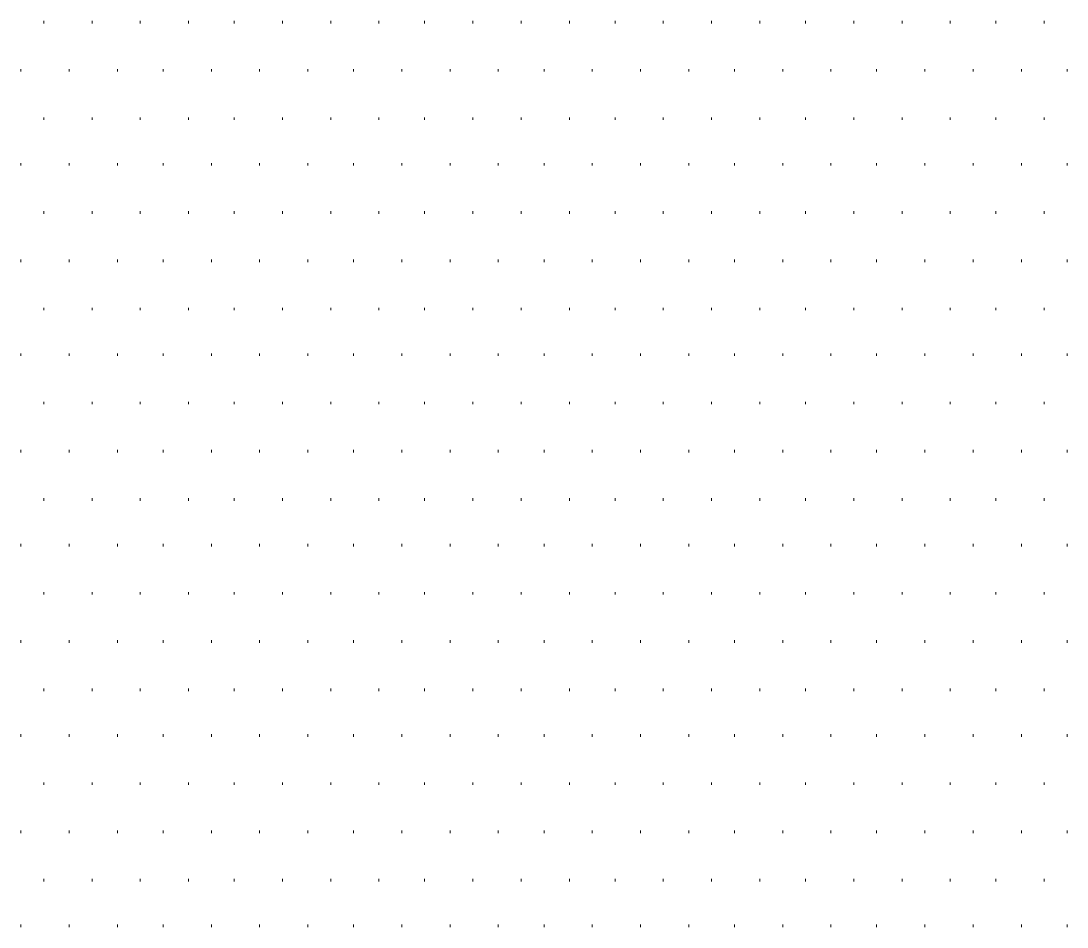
# Model space of a CAD drawing. Header units: millimetres. Extents: x -383313 to -161684, y -117025 to 99224.
# Drawn here: x -323478 to -321734, y -22579 to -21067 of the extents above; entities that cross this region are included whole.
import ezdxf

# ---------------------------------------------------------------- set-up
doc = ezdxf.new("R2010")
doc.units = ezdxf.units.MM
doc.header["$MEASUREMENT"] = 0
doc.layers.add('PDF_Geometry', color=7, linetype='Continuous')

# ---------------------------------------------------------------- blocks, each defined once
blk = doc.blocks.new('A$Cf5759c35')
at = {"layer": 'PDF_Geometry', "color": 8, "lineweight": 9}
for points in [[(35022.2, -2806.7), (35022.2, -2802.5)], [(35102.6, -2806.7), (35102.6, -2802.5)], [(35183.1, -2806.7), (35183.1, -2802.5)], [(35263.5, -2806.7), (35263.5, -2802.5)], [(35339.7, -2806.7), (35339.7, -2802.5)], [(35420.1, -2806.7), (35420.1, -2802.5)], [(35500.6, -2806.7), (35500.6, -2802.5)], [(35581, -2806.7), (35581, -2802.5)], [(35657.2, -2806.7), (35657.2, -2802.5)], [(35737.6, -2806.7), (35737.6, -2802.5)], [(35818.1, -2806.7), (35818.1, -2802.5)], [(35898.5, -2806.7), (35898.5, -2802.5)], [(35974.7, -2806.7), (35974.7, -2802.5)], [(36055.1, -2806.7), (36055.1, -2802.5)], [(36135.6, -2806.7), (36135.6, -2802.5)], [(36216, -2806.7), (36216, -2802.5)], [(36292.2, -2806.7), (36292.2, -2802.5)], [(36372.6, -2806.7), (36372.6, -2802.5)], [(36453.1, -2806.7), (36453.1, -2802.5)], [(36533.5, -2806.7), (36533.5, -2802.5)], [(36609.7, -2806.7), (36609.7, -2802.5)], [(36690.1, -2806.7), (36690.1, -2802.5)], [(34984.1, -2887.1), (34984.1, -2882.9)], [(35064.5, -2887.1), (35064.5, -2882.9)], [(35145, -2887.1), (35145, -2882.9)], [(35221.2, -2887.1), (35221.2, -2882.9)], [(35301.6, -2887.1), (35301.6, -2882.9)], [(35382, -2887.1), (35382, -2882.9)], [(35462.5, -2887.1), (35462.5, -2882.9)], [(35538.7, -2887.1), (35538.7, -2882.9)], [(35619.1, -2887.1), (35619.1, -2882.9)], [(35699.5, -2887.1), (35699.5, -2882.9)], [(35780, -2887.1), (35780, -2882.9)], [(35856.2, -2887.1), (35856.2, -2882.9)], [(35936.6, -2887.1), (35936.6, -2882.9)], [(36017, -2887.1), (36017, -2882.9)], [(36097.5, -2887.1), (36097.5, -2882.9)], [(36173.7, -2887.1), (36173.7, -2882.9)], [(36254.1, -2887.1), (36254.1, -2882.9)], [(36334.5, -2887.1), (36334.5, -2882.9)], [(36410.7, -2887.1), (36410.7, -2882.9)], [(36491.2, -2887.1), (36491.2, -2882.9)], [(36571.6, -2887.1), (36571.6, -2882.9)], [(36652, -2887.1), (36652, -2882.9)], [(36728.2, -2887.1), (36728.2, -2882.9)], [(35022.2, -2967.6), (35022.2, -2963.3)], [(35102.6, -2967.6), (35102.6, -2963.3)], [(35183.1, -2967.6), (35183.1, -2963.3)], [(35263.5, -2967.6), (35263.5, -2963.3)], [(35339.7, -2967.6), (35339.7, -2963.3)], [(35420.1, -2967.6), (35420.1, -2963.3)], [(35500.6, -2967.6), (35500.6, -2963.3)], [(35581, -2967.6), (35581, -2963.3)], [(35657.2, -2967.6), (35657.2, -2963.3)], [(35737.6, -2967.6), (35737.6, -2963.3)], [(35818.1, -2967.6), (35818.1, -2963.3)], [(35898.5, -2967.6), (35898.5, -2963.3)], [(35974.7, -2967.6), (35974.7, -2963.3)], [(36055.1, -2967.6), (36055.1, -2963.3)], [(36135.6, -2967.6), (36135.6, -2963.3)], [(36216, -2967.6), (36216, -2963.3)], [(36292.2, -2967.6), (36292.2, -2963.3)], [(36372.6, -2967.6), (36372.6, -2963.3)], [(36453.1, -2967.6), (36453.1, -2963.3)], [(36533.5, -2967.6), (36533.5, -2963.3)], [(36609.7, -2967.6), (36609.7, -2963.3)], [(36690.1, -2967.6), (36690.1, -2963.3)], [(34984.1, -3043.8), (34984.1, -3039.5)], [(35064.5, -3043.8), (35064.5, -3039.5)], [(35145, -3043.8), (35145, -3039.5)], [(35221.2, -3043.8), (35221.2, -3039.5)], [(35301.6, -3043.8), (35301.6, -3039.5)], [(35382, -3043.8), (35382, -3039.5)], [(35462.5, -3043.8), (35462.5, -3039.5)], [(35538.7, -3043.8), (35538.7, -3039.5)], [(35619.1, -3043.8), (35619.1, -3039.5)], [(35699.5, -3043.8), (35699.5, -3039.5)], [(35780, -3043.8), (35780, -3039.5)], [(35856.2, -3043.8), (35856.2, -3039.5)], [(35936.6, -3043.8), (35936.6, -3039.5)], [(36017, -3043.8), (36017, -3039.5)], [(36097.5, -3043.8), (36097.5, -3039.5)], [(36173.7, -3043.8), (36173.7, -3039.5)], [(36254.1, -3043.8), (36254.1, -3039.5)], [(36334.5, -3043.8), (36334.5, -3039.5)], [(36410.7, -3043.8), (36410.7, -3039.5)], [(36491.2, -3043.8), (36491.2, -3039.5)], [(36571.6, -3043.8), (36571.6, -3039.5)], [(36652, -3043.8), (36652, -3039.5)], [(36728.2, -3043.8), (36728.2, -3039.5)], [(35022.2, -3124.2), (35022.2, -3120)], [(35102.6, -3124.2), (35102.6, -3120)], [(35183.1, -3124.2), (35183.1, -3120)], [(35263.5, -3124.2), (35263.5, -3120)], [(35339.7, -3124.2), (35339.7, -3120)], [(35420.1, -3124.2), (35420.1, -3120)], [(35500.6, -3124.2), (35500.6, -3120)], [(35581, -3124.2), (35581, -3120)], [(35657.2, -3124.2), (35657.2, -3120)], [(35737.6, -3124.2), (35737.6, -3120)], [(35818.1, -3124.2), (35818.1, -3120)], [(35898.5, -3124.2), (35898.5, -3120)], [(35974.7, -3124.2), (35974.7, -3120)], [(36055.1, -3124.2), (36055.1, -3120)], [(36135.6, -3124.2), (36135.6, -3120)], [(36216, -3124.2), (36216, -3120)], [(36292.2, -3124.2), (36292.2, -3120)], [(36372.6, -3124.2), (36372.6, -3120)], [(36453.1, -3124.2), (36453.1, -3120)], [(36533.5, -3124.2), (36533.5, -3120)], [(36609.7, -3124.2), (36609.7, -3120)], [(36690.1, -3124.2), (36690.1, -3120)], [(34984.1, -3204.6), (34984.1, -3200.4)], [(35064.5, -3204.6), (35064.5, -3200.4)], [(35145, -3204.6), (35145, -3200.4)], [(35221.2, -3204.6), (35221.2, -3200.4)], [(35301.6, -3204.6), (35301.6, -3200.4)], [(35382, -3204.6), (35382, -3200.4)], [(35462.5, -3204.6), (35462.5, -3200.4)], [(35538.7, -3204.6), (35538.7, -3200.4)], [(35619.1, -3204.6), (35619.1, -3200.4)], [(35699.5, -3204.6), (35699.5, -3200.4)], [(35780, -3204.6), (35780, -3200.4)], [(35856.2, -3204.6), (35856.2, -3200.4)], [(35936.6, -3204.6), (35936.6, -3200.4)], [(36017, -3204.6), (36017, -3200.4)], [(36097.5, -3204.6), (36097.5, -3200.4)], [(36173.7, -3204.6), (36173.7, -3200.4)], [(36254.1, -3204.6), (36254.1, -3200.4)], [(36334.5, -3204.6), (36334.5, -3200.4)], [(36410.7, -3204.6), (36410.7, -3200.4)], [(36491.2, -3204.6), (36491.2, -3200.4)], [(36571.6, -3204.6), (36571.6, -3200.4)], [(36652, -3204.6), (36652, -3200.4)], [(36728.2, -3204.6), (36728.2, -3200.4)], [(35022.2, -3285.1), (35022.2, -3280.8)], [(35102.6, -3285.1), (35102.6, -3280.8)], [(35183.1, -3285.1), (35183.1, -3280.8)], [(35263.5, -3285.1), (35263.5, -3280.8)], [(35339.7, -3285.1), (35339.7, -3280.8)], [(35420.1, -3285.1), (35420.1, -3280.8)], [(35500.6, -3285.1), (35500.6, -3280.8)], [(35581, -3285.1), (35581, -3280.8)], [(35657.2, -3285.1), (35657.2, -3280.8)], [(35737.6, -3285.1), (35737.6, -3280.8)], [(35818.1, -3285.1), (35818.1, -3280.8)], [(35898.5, -3285.1), (35898.5, -3280.8)], [(35974.7, -3285.1), (35974.7, -3280.8)], [(36055.1, -3285.1), (36055.1, -3280.8)], [(36135.6, -3285.1), (36135.6, -3280.8)], [(36216, -3285.1), (36216, -3280.8)], [(36292.2, -3285.1), (36292.2, -3280.8)], [(36372.6, -3285.1), (36372.6, -3280.8)], [(36453.1, -3285.1), (36453.1, -3280.8)], [(36533.5, -3285.1), (36533.5, -3280.8)], [(36609.7, -3285.1), (36609.7, -3280.8)], [(36690.1, -3285.1), (36690.1, -3280.8)], [(34984.1, -3361.3), (34984.1, -3357)], [(35064.5, -3361.3), (35064.5, -3357)], [(35145, -3361.3), (35145, -3357)], [(35221.2, -3361.3), (35221.2, -3357)], [(35301.6, -3361.3), (35301.6, -3357)], [(35382, -3361.3), (35382, -3357)], [(35462.5, -3361.3), (35462.5, -3357)], [(35538.7, -3361.3), (35538.7, -3357)], [(35619.1, -3361.3), (35619.1, -3357)], [(35699.5, -3361.3), (35699.5, -3357)], [(35780, -3361.3), (35780, -3357)], [(35856.2, -3361.3), (35856.2, -3357)], [(35936.6, -3361.3), (35936.6, -3357)], [(36017, -3361.3), (36017, -3357)], [(36097.5, -3361.3), (36097.5, -3357)], [(36173.7, -3361.3), (36173.7, -3357)], [(36254.1, -3361.3), (36254.1, -3357)], [(36334.5, -3361.3), (36334.5, -3357)], [(36410.7, -3361.3), (36410.7, -3357)], [(36491.2, -3361.3), (36491.2, -3357)], [(36571.6, -3361.3), (36571.6, -3357)], [(36652, -3361.3), (36652, -3357)], [(36728.2, -3361.3), (36728.2, -3357)], [(35022.2, -3441.7), (35022.2, -3437.5)], [(35102.6, -3441.7), (35102.6, -3437.5)], [(35183.1, -3441.7), (35183.1, -3437.5)], [(35263.5, -3441.7), (35263.5, -3437.5)], [(35339.7, -3441.7), (35339.7, -3437.5)], [(35420.1, -3441.7), (35420.1, -3437.5)], [(35500.6, -3441.7), (35500.6, -3437.5)], [(35581, -3441.7), (35581, -3437.5)], [(35657.2, -3441.7), (35657.2, -3437.5)], [(35737.6, -3441.7), (35737.6, -3437.5)], [(35818.1, -3441.7), (35818.1, -3437.5)], [(35898.5, -3441.7), (35898.5, -3437.5)], [(35974.7, -3441.7), (35974.7, -3437.5)], [(36055.1, -3441.7), (36055.1, -3437.5)], [(36135.6, -3441.7), (36135.6, -3437.5)], [(36216, -3441.7), (36216, -3437.5)], [(36292.2, -3441.7), (36292.2, -3437.5)], [(36372.6, -3441.7), (36372.6, -3437.5)], [(36453.1, -3441.7), (36453.1, -3437.5)], [(36533.5, -3441.7), (36533.5, -3437.5)], [(36609.7, -3441.7), (36609.7, -3437.5)], [(36690.1, -3441.7), (36690.1, -3437.5)], [(34984.1, -3522.1), (34984.1, -3517.9)], [(35064.5, -3522.1), (35064.5, -3517.9)], [(35145, -3522.1), (35145, -3517.9)], [(35221.2, -3522.1), (35221.2, -3517.9)], [(35301.6, -3522.1), (35301.6, -3517.9)], [(35382, -3522.1), (35382, -3517.9)], [(35462.5, -3522.1), (35462.5, -3517.9)], [(35538.7, -3522.1), (35538.7, -3517.9)], [(35619.1, -3522.1), (35619.1, -3517.9)], [(35699.5, -3522.1), (35699.5, -3517.9)], [(35780, -3522.1), (35780, -3517.9)], [(35856.2, -3522.1), (35856.2, -3517.9)], [(35936.6, -3522.1), (35936.6, -3517.9)], [(36017, -3522.1), (36017, -3517.9)], [(36097.5, -3522.1), (36097.5, -3517.9)], [(36173.7, -3522.1), (36173.7, -3517.9)], [(36254.1, -3522.1), (36254.1, -3517.9)], [(36334.5, -3522.1), (36334.5, -3517.9)], [(36410.7, -3522.1), (36410.7, -3517.9)], [(36491.2, -3522.1), (36491.2, -3517.9)], [(36571.6, -3522.1), (36571.6, -3517.9)], [(36652, -3522.1), (36652, -3517.9)], [(36728.2, -3522.1), (36728.2, -3517.9)], [(35022.2, -3602.6), (35022.2, -3598.3)], [(35102.6, -3602.6), (35102.6, -3598.3)], [(35183.1, -3602.6), (35183.1, -3598.3)], [(35263.5, -3602.6), (35263.5, -3598.3)], [(35339.7, -3602.6), (35339.7, -3598.3)], [(35420.1, -3602.6), (35420.1, -3598.3)], [(35500.6, -3602.6), (35500.6, -3598.3)], [(35581, -3602.6), (35581, -3598.3)], [(35657.2, -3602.6), (35657.2, -3598.3)], [(35737.6, -3602.6), (35737.6, -3598.3)], [(35818.1, -3602.6), (35818.1, -3598.3)], [(35898.5, -3602.6), (35898.5, -3598.3)], [(35974.7, -3602.6), (35974.7, -3598.3)], [(36055.1, -3602.6), (36055.1, -3598.3)], [(36135.6, -3602.6), (36135.6, -3598.3)], [(36216, -3602.6), (36216, -3598.3)], [(36292.2, -3602.6), (36292.2, -3598.3)], [(36372.6, -3602.6), (36372.6, -3598.3)], [(36453.1, -3602.6), (36453.1, -3598.3)], [(36533.5, -3602.6), (36533.5, -3598.3)], [(36609.7, -3602.6), (36609.7, -3598.3)], [(36690.1, -3602.6), (36690.1, -3598.3)], [(34984.1, -3678.8), (34984.1, -3674.5)], [(35064.5, -3678.8), (35064.5, -3674.5)], [(35145, -3678.8), (35145, -3674.5)], [(35221.2, -3678.8), (35221.2, -3674.5)], [(35301.6, -3678.8), (35301.6, -3674.5)], [(35382, -3678.8), (35382, -3674.5)], [(35462.5, -3678.8), (35462.5, -3674.5)], [(35538.7, -3678.8), (35538.7, -3674.5)], [(35619.1, -3678.8), (35619.1, -3674.5)], [(35699.5, -3678.8), (35699.5, -3674.5)], [(35780, -3678.8), (35780, -3674.5)], [(35856.2, -3678.8), (35856.2, -3674.5)], [(35936.6, -3678.8), (35936.6, -3674.5)], [(36017, -3678.8), (36017, -3674.5)], [(36097.5, -3678.8), (36097.5, -3674.5)], [(36173.7, -3678.8), (36173.7, -3674.5)], [(36254.1, -3678.8), (36254.1, -3674.5)], [(36334.5, -3678.8), (36334.5, -3674.5)], [(36410.7, -3678.8), (36410.7, -3674.5)], [(36491.2, -3678.8), (36491.2, -3674.5)], [(36571.6, -3678.8), (36571.6, -3674.5)], [(36652, -3678.8), (36652, -3674.5)], [(36728.2, -3678.8), (36728.2, -3674.5)], [(35022.2, -3759.2), (35022.2, -3755)], [(35102.6, -3759.2), (35102.6, -3755)], [(35183.1, -3759.2), (35183.1, -3755)], [(35263.5, -3759.2), (35263.5, -3755)], [(35339.7, -3759.2), (35339.7, -3755)], [(35420.1, -3759.2), (35420.1, -3755)], [(35500.6, -3759.2), (35500.6, -3755)], [(35581, -3759.2), (35581, -3755)], [(35657.2, -3759.2), (35657.2, -3755)], [(35737.6, -3759.2), (35737.6, -3755)], [(35818.1, -3759.2), (35818.1, -3755)], [(35898.5, -3759.2), (35898.5, -3755)], [(35974.7, -3759.2), (35974.7, -3755)], [(36055.1, -3759.2), (36055.1, -3755)], [(36135.6, -3759.2), (36135.6, -3755)], [(36216, -3759.2), (36216, -3755)], [(36292.2, -3759.2), (36292.2, -3755)], [(36372.6, -3759.2), (36372.6, -3755)], [(36453.1, -3759.2), (36453.1, -3755)], [(36533.5, -3759.2), (36533.5, -3755)], [(36609.7, -3759.2), (36609.7, -3755)], [(36690.1, -3759.2), (36690.1, -3755)], [(34984.1, -3839.6), (34984.1, -3835.4)], [(35064.5, -3839.6), (35064.5, -3835.4)], [(35145, -3839.6), (35145, -3835.4)], [(35221.2, -3839.6), (35221.2, -3835.4)], [(35301.6, -3839.6), (35301.6, -3835.4)], [(35382, -3839.6), (35382, -3835.4)], [(35462.5, -3839.6), (35462.5, -3835.4)], [(35538.7, -3839.6), (35538.7, -3835.4)], [(35619.1, -3839.6), (35619.1, -3835.4)], [(35699.5, -3839.6), (35699.5, -3835.4)], [(35780, -3839.6), (35780, -3835.4)], [(35856.2, -3839.6), (35856.2, -3835.4)], [(35936.6, -3839.6), (35936.6, -3835.4)], [(36017, -3839.6), (36017, -3835.4)], [(36097.5, -3839.6), (36097.5, -3835.4)], [(36173.7, -3839.6), (36173.7, -3835.4)], [(36254.1, -3839.6), (36254.1, -3835.4)], [(36334.5, -3839.6), (36334.5, -3835.4)], [(36410.7, -3839.6), (36410.7, -3835.4)], [(36491.2, -3839.6), (36491.2, -3835.4)], [(36571.6, -3839.6), (36571.6, -3835.4)], [(36652, -3839.6), (36652, -3835.4)], [(36728.2, -3839.6), (36728.2, -3835.4)], [(35022.2, -3920.1), (35022.2, -3915.8)], [(35102.6, -3920.1), (35102.6, -3915.8)], [(35183.1, -3920.1), (35183.1, -3915.8)], [(35263.5, -3920.1), (35263.5, -3915.8)], [(35339.7, -3920.1), (35339.7, -3915.8)], [(35420.1, -3920.1), (35420.1, -3915.8)], [(35500.6, -3920.1), (35500.6, -3915.8)], [(35581, -3920.1), (35581, -3915.8)], [(35657.2, -3920.1), (35657.2, -3915.8)], [(35737.6, -3920.1), (35737.6, -3915.8)], [(35818.1, -3920.1), (35818.1, -3915.8)], [(35898.5, -3920.1), (35898.5, -3915.8)], [(35974.7, -3920.1), (35974.7, -3915.8)], [(36055.1, -3920.1), (36055.1, -3915.8)], [(36135.6, -3920.1), (36135.6, -3915.8)], [(36216, -3920.1), (36216, -3915.8)], [(36292.2, -3920.1), (36292.2, -3915.8)], [(36372.6, -3920.1), (36372.6, -3915.8)], [(36453.1, -3920.1), (36453.1, -3915.8)], [(36533.5, -3920.1), (36533.5, -3915.8)], [(36609.7, -3920.1), (36609.7, -3915.8)], [(36690.1, -3920.1), (36690.1, -3915.8)], [(34984.1, -3996.3), (34984.1, -3992)], [(35064.5, -3996.3), (35064.5, -3992)], [(35145, -3996.3), (35145, -3992)], [(35221.2, -3996.3), (35221.2, -3992)], [(35301.6, -3996.3), (35301.6, -3992)], [(35382, -3996.3), (35382, -3992)], [(35462.5, -3996.3), (35462.5, -3992)], [(35538.7, -3996.3), (35538.7, -3992)], [(35619.1, -3996.3), (35619.1, -3992)], [(35699.5, -3996.3), (35699.5, -3992)], [(35780, -3996.3), (35780, -3992)], [(35856.2, -3996.3), (35856.2, -3992)], [(35936.6, -3996.3), (35936.6, -3992)], [(36017, -3996.3), (36017, -3992)], [(36097.5, -3996.3), (36097.5, -3992)], [(36173.7, -3996.3), (36173.7, -3992)], [(36254.1, -3996.3), (36254.1, -3992)], [(36334.5, -3996.3), (36334.5, -3992)], [(36410.7, -3996.3), (36410.7, -3992)], [(36491.2, -3996.3), (36491.2, -3992)], [(36571.6, -3996.3), (36571.6, -3992)], [(36652, -3996.3), (36652, -3992)], [(36728.2, -3996.3), (36728.2, -3992)], [(35022.2, -4076.7), (35022.2, -4072.5)], [(35102.6, -4076.7), (35102.6, -4072.5)], [(35183.1, -4076.7), (35183.1, -4072.5)], [(35263.5, -4076.7), (35263.5, -4072.5)], [(35339.7, -4076.7), (35339.7, -4072.5)], [(35420.1, -4076.7), (35420.1, -4072.5)], [(35500.6, -4076.7), (35500.6, -4072.5)], [(35581, -4076.7), (35581, -4072.5)], [(35657.2, -4076.7), (35657.2, -4072.5)], [(35737.6, -4076.7), (35737.6, -4072.5)], [(35818.1, -4076.7), (35818.1, -4072.5)], [(35898.5, -4076.7), (35898.5, -4072.5)], [(35974.7, -4076.7), (35974.7, -4072.5)], [(36055.1, -4076.7), (36055.1, -4072.5)], [(36135.6, -4076.7), (36135.6, -4072.5)], [(36216, -4076.7), (36216, -4072.5)], [(36292.2, -4076.7), (36292.2, -4072.5)], [(36372.6, -4076.7), (36372.6, -4072.5)], [(36453.1, -4076.7), (36453.1, -4072.5)], [(36533.5, -4076.7), (36533.5, -4072.5)], [(36609.7, -4076.7), (36609.7, -4072.5)], [(36690.1, -4076.7), (36690.1, -4072.5)], [(34984.1, -4157.1), (34984.1, -4152.9)], [(35064.5, -4157.1), (35064.5, -4152.9)], [(35145, -4157.1), (35145, -4152.9)], [(35221.2, -4157.1), (35221.2, -4152.9)], [(35301.6, -4157.1), (35301.6, -4152.9)], [(35382, -4157.1), (35382, -4152.9)], [(35462.5, -4157.1), (35462.5, -4152.9)], [(35538.7, -4157.1), (35538.7, -4152.9)], [(35619.1, -4157.1), (35619.1, -4152.9)], [(35699.5, -4157.1), (35699.5, -4152.9)], [(35780, -4157.1), (35780, -4152.9)], [(35856.2, -4157.1), (35856.2, -4152.9)], [(35936.6, -4157.1), (35936.6, -4152.9)], [(36017, -4157.1), (36017, -4152.9)], [(36097.5, -4157.1), (36097.5, -4152.9)], [(36173.7, -4157.1), (36173.7, -4152.9)], [(36254.1, -4157.1), (36254.1, -4152.9)], [(36334.5, -4157.1), (36334.5, -4152.9)], [(36410.7, -4157.1), (36410.7, -4152.9)], [(36491.2, -4157.1), (36491.2, -4152.9)], [(36571.6, -4157.1), (36571.6, -4152.9)], [(36652, -4157.1), (36652, -4152.9)], [(36728.2, -4157.1), (36728.2, -4152.9)], [(35022.2, -4237.6), (35022.2, -4233.3)], [(35102.6, -4237.6), (35102.6, -4233.3)], [(35183.1, -4237.6), (35183.1, -4233.3)], [(35263.5, -4237.6), (35263.5, -4233.3)], [(35339.7, -4237.6), (35339.7, -4233.3)], [(35420.1, -4237.6), (35420.1, -4233.3)], [(35500.6, -4237.6), (35500.6, -4233.3)], [(35581, -4237.6), (35581, -4233.3)], [(35657.2, -4237.6), (35657.2, -4233.3)], [(35737.6, -4237.6), (35737.6, -4233.3)], [(35818.1, -4237.6), (35818.1, -4233.3)], [(35898.5, -4237.6), (35898.5, -4233.3)], [(35974.7, -4237.6), (35974.7, -4233.3)], [(36055.1, -4237.6), (36055.1, -4233.3)], [(36135.6, -4237.6), (36135.6, -4233.3)], [(36216, -4237.6), (36216, -4233.3)], [(36292.2, -4237.6), (36292.2, -4233.3)], [(36372.6, -4237.6), (36372.6, -4233.3)], [(36453.1, -4237.6), (36453.1, -4233.3)], [(36533.5, -4237.6), (36533.5, -4233.3)], [(36609.7, -4237.6), (36609.7, -4233.3)], [(36690.1, -4237.6), (36690.1, -4233.3)], [(34984.1, -4313.8), (34984.1, -4309.5)], [(35064.5, -4313.8), (35064.5, -4309.5)], [(35145, -4313.8), (35145, -4309.5)], [(35221.2, -4313.8), (35221.2, -4309.5)], [(35301.6, -4313.8), (35301.6, -4309.5)], [(35382, -4313.8), (35382, -4309.5)], [(35462.5, -4313.8), (35462.5, -4309.5)], [(35538.7, -4313.8), (35538.7, -4309.5)], [(35619.1, -4313.8), (35619.1, -4309.5)], [(35699.5, -4313.8), (35699.5, -4309.5)], [(35780, -4313.8), (35780, -4309.5)], [(35856.2, -4313.8), (35856.2, -4309.5)], [(35936.6, -4313.8), (35936.6, -4309.5)], [(36017, -4313.8), (36017, -4309.5)], [(36097.5, -4313.8), (36097.5, -4309.5)], [(36173.7, -4313.8), (36173.7, -4309.5)], [(36254.1, -4313.8), (36254.1, -4309.5)], [(36334.5, -4313.8), (36334.5, -4309.5)], [(36410.7, -4313.8), (36410.7, -4309.5)], [(36491.2, -4313.8), (36491.2, -4309.5)], [(36571.6, -4313.8), (36571.6, -4309.5)], [(36652, -4313.8), (36652, -4309.5)], [(36728.2, -4313.8), (36728.2, -4309.5)]]:
    blk.add_lwpolyline(points, dxfattribs=at)

msp = doc.modelspace()

# ---------------------------------------------------------------- block references
at = {"ltscale": 100}
msp.add_blockref('A$Cf5759c35', (-358461.97282, -18264.93104), dxfattribs=at)

doc.saveas('drawing.dxf')
